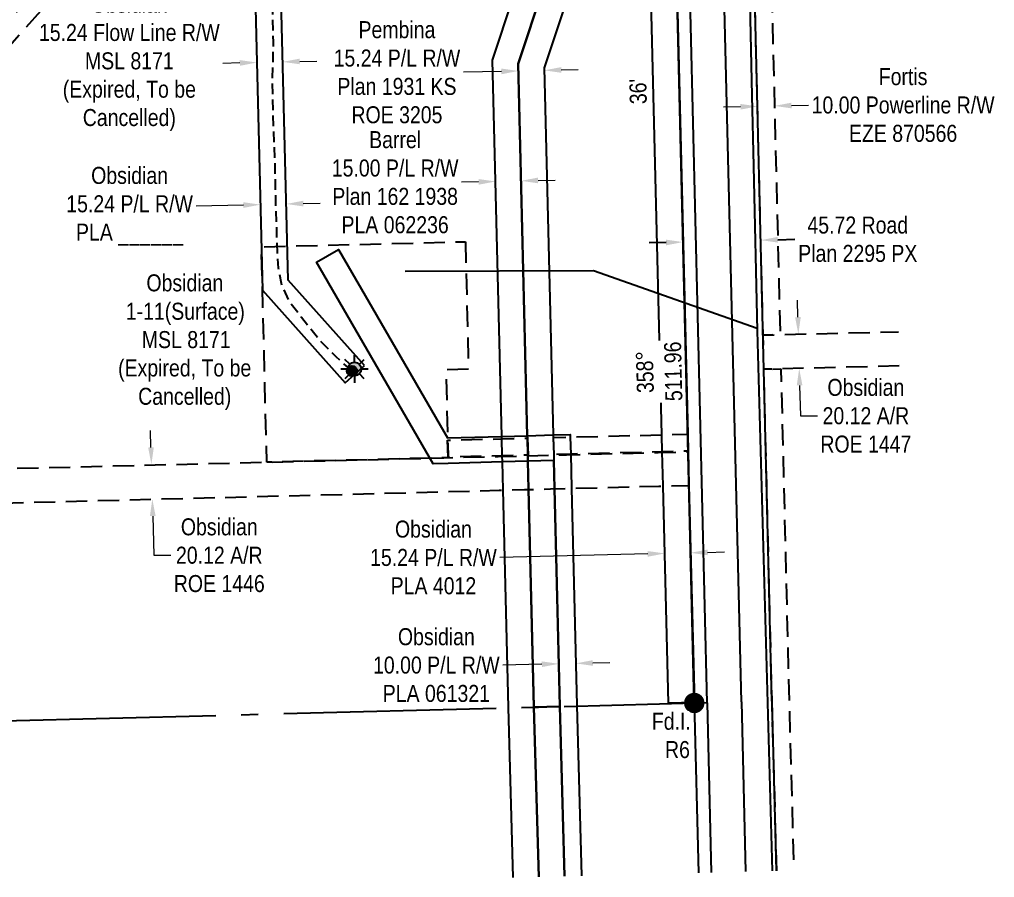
# Model space of a CAD drawing. Extents: x 616083 to 623979, y 5886983 to 5891479.
# Drawn here: x 620298 to 620871, y 5887001 to 5887505 of the extents above; entities that cross this region are included whole.
import ezdxf

# ---------------------------------------------------------------- set-up
doc = ezdxf.new("R2010")
doc.units = 0
doc.header["$LTSCALE"] = 5
doc.header["$PDSIZE"] = 0.5
for name, pattern in [('foc-ACCESSROAD', [3.75, 2.5, -1.25]), ('foc-FLOWLINE', [3.75, 2.5, -1.25]), ('foc-QUARTERLINE', [33, 25, -3, 2, -3]), ('UG_PIPE', [1.875, 1.25, -0.625])]:
    doc.linetypes.add(name, pattern=pattern)
doc.layers.get('Defpoints').update_dxf_attribs({"color": 9})
for name, color, linetype in [('AS-PIPE-UG', 44, 'UG_PIPE'), ('AS-POWER', 104, 'foc-POWER'), ('AS-SYMBOL', 7, 'Continuous'), ('C-RW', 13, 'Continuous'), ('C-WS', 13, 'foc-ACCESSROAD'), ('C-WS-S', 8, 'Continuous'), ('DAB_APPL', 7, 'Continuous'), ('F-EZE', 190, 'foc-FLOWLINE'), ('F-RW', 190, 'Continuous'), ('L-BD', 7, 'Continuous'), ('L-MON', 1, 'Continuous'), ('L-QSEC', 8, 'foc-QUARTERLINE'), ('L-SEC', 7, 'Continuous'), ('L-TITLEDB', 4, 'Continuous'), ('L-TITLEDB-T', 4, 'Continuous')]:
    doc.layers.add(name, color=color, linetype=linetype)
for name, color, linetype, lineweight in [('C-AR-T', 13, 'Continuous', 9), ('C-RW-T', 13, 'Continuous', 9), ('C-WS-T', 13, 'Continuous', 9), ('F-EZE-T', 190, 'Continuous', 9), ('F-RW-T', 190, 'Continuous', 9)]:
    doc.layers.add(name, color=color, linetype=linetype, lineweight=lineweight)
doc.styles.add('80CG', font='ARIALN.TTF', dxfattribs={"height": 10})
doc.styles.add('80L', font='ARIALN.TTF', dxfattribs={"height": 10})
doc.styles.add('foc-LtypeFont', font='ARIALN.TTF', dxfattribs={"height": 7.35})
doc.linetypes.add('foc-POWER', pattern='A,6,-1,["P",foc-LtypeFont,S=0.2,R=0,X=-0.625,Y=-0.75],-1.24,4', length=12.24)
doc.dimstyles.new('Compass 5 000', dxfattribs={"dimscale": 5, "dimtxt": 9, "dimasz": 2, "dimexe": 0.2, "dimexo": 0.0625, "dimgap": 0.5, "dimtad": 0, "dimtih": 1, "dimtoh": 1, "dimzin": 0, "dimdsep": 46, "dimtxsty": '80CG', "dimcen": 0.1, "dimse1": 1, "dimse2": 1, "dimclrd": 256, "dimclrt": 256, "dimaunit": 1, "dimadec": 4, "dimazin": 0, "dimtfac": 0.06, "dimtofl": 0, "dimtmove": 0, "dimatfit": 1, "dimfxl": 0.2, "dimtolj": 1, "dimtzin": 0, "dimlwd": -1, "dimarcsym": 0})

# ---------------------------------------------------------------- blocks, each defined once
blk = doc.blocks.new('RISER')
h = blk.add_hatch(color=255)
h.dxf.hatch_style = 1
edge = h.paths.add_edge_path()
edge.add_arc((0, 0), 0.7, 0, 360)
blk.add_hatch(color=13).paths.add_polyline_path([(0.58, -0.15), (-0.58, -0.15, 0.774597)])
at = {"color": 13}
blk.add_line((-0.58, -0.15), (0.58, -0.15), dxfattribs=at)
blk.add_circle((0, 0), 0.6, dxfattribs=at)
blk = doc.blocks.new('GAS')
h = blk.add_hatch(color=255)
h.dxf.hatch_style = 1
edge = h.paths.add_edge_path()
edge.add_arc((0, 0), 0.9, 0, 360)
for p, q in [((0, 0.81), (0, 1.62)), ((-0.81, 0), (-1.62, 0)), ((-0.57, 0.57), (-1.14, 1.14)), ((0.57, 0.57), (1.14, 1.14)), ((1.62, 0), (0.81, 0)), ((-0.57, -0.57), (-1.14, -1.14)), ((0, -0.81), (0, -1.62)), ((1.14, -1.14), (0.57, -0.57))]:
    blk.add_line(p, q)
blk.add_circle((0, 0), 0.8)
blk = doc.blocks.new('fdia')
at = {"color": 255, "const_width": 1}
blk.add_lwpolyline([(-0.5, 0, 1), (0.5, 0, 1)], format="xyb", close=True, dxfattribs=at)
blk = doc.blocks.new('Fdiaa')
blk.add_blockref('fdia', (0, 0))
blk = doc.blocks.new('fdib')
at = {"color": 1, "const_width": 1.6}
blk.add_lwpolyline([(-0.4, 0, 1), (0.4, 0, 1)], format="xyb", close=True, dxfattribs=at)
at = {"color": 1}
blk.add_circle((0, 0), 0.8, dxfattribs=at)
blk = doc.blocks.new('Fdibb')
blk.add_blockref('fdib', (0, 0))
blk = doc.blocks.new('fdicc')
for name in ['Fdibb', 'Fdiaa']:
    blk.add_blockref(name, (0, 0))
blk = doc.blocks.new('FDI')
blk.add_blockref('fdicc', (0, 0))
blk = doc.blocks.new('*D423')
at = {"layer": 'Defpoints', "color": 0, "transparency": 16777216}
for p in [(620591.49, 5887475.13), (620591.98, 5887455.31), (620607.21, 5887455.68)]:
    blk.add_point(p, dxfattribs=at)
at = {"layer": 'F-RW-T', "transparency": 16777216}
for p, q in [((620616.72, 5887475.75), (620626.72, 5887475.99)), ((620581.49, 5887474.89), (620559.15, 5887474.34))]:
    blk.add_line(p, q, dxfattribs=at)
for points in [[(620581.45, 5887476.55), (620581.53, 5887473.22), (620591.49, 5887475.13)], [(620616.68, 5887477.41), (620616.76, 5887474.08), (620606.73, 5887475.5)]]:
    blk.add_solid(points, dxfattribs=at)
at = {"layer": 'F-RW-T', "transparency": 16777216, "insert": (620520.07, 5887474.34), "char_height": 10, "attachment_point": 5, "style": '80CG'}
blk.add_mtext('\\A1;Pembina\\P15.24 P/L R/W\\PPlan 1931 KS\\PROE 3205', dxfattribs=at)
blk = doc.blocks.new('*D424')
at = {"layer": 'Defpoints', "color": 0, "transparency": 16777216}
for p in [(620688.19, 5887379.43), (620733.9, 5887380.55), (620734.02, 5887375.67)]:
    blk.add_point(p, dxfattribs=at)
at = {"layer": 'L-TITLEDB-T', "transparency": 16777216}
for p, q in [((620678.31, 5887374.31), (620668.32, 5887374.06)), ((620744.02, 5887375.92), (620754.01, 5887376.16))]:
    blk.add_line(p, q, dxfattribs=at)
for points in [[(620678.27, 5887375.97), (620678.35, 5887372.64), (620688.31, 5887374.55)], [(620743.98, 5887377.58), (620744.06, 5887374.25), (620734.02, 5887375.67)]]:
    blk.add_solid(points, dxfattribs=at)
at = {"layer": 'L-TITLEDB-T', "transparency": 16777216, "insert": (620791.07, 5887376.16), "char_height": 10, "attachment_point": 5, "style": '80CG'}
blk.add_mtext('\\A1;45.72 Road\\PPlan 2295 PX', dxfattribs=at)
blk = doc.blocks.new('*D425')
at = {"layer": 'Defpoints', "color": 0, "transparency": 16777216}
for p in [(620732.08, 5887454.69), (620742.08, 5887454.93), (620742.09, 5887454.59)]:
    blk.add_point(p, dxfattribs=at)
at = {"layer": 'F-EZE-T', "transparency": 16777216}
for p, q in [((620722.09, 5887454.1), (620712.09, 5887453.85)), ((620752.09, 5887454.83), (620762.08, 5887455.07))]:
    blk.add_line(p, q, dxfattribs=at)
for points in [[(620722.05, 5887455.76), (620722.13, 5887452.43), (620732.09, 5887454.34)], [(620752.05, 5887456.5), (620752.13, 5887453.16), (620742.09, 5887454.59)]]:
    blk.add_solid(points, dxfattribs=at)
at = {"layer": 'F-EZE-T', "transparency": 16777216, "insert": (620817.72, 5887455.07), "char_height": 10, "attachment_point": 5, "style": '80CG'}
blk.add_mtext('\\A1;Fortis\\P10.00 Powerline R/W\\PEZE 870566', dxfattribs=at)
blk = doc.blocks.new('*D426')
at = {"layer": 'C-AR-T', "transparency": 16777216}
for p, q in [((620375.42, 5887253.81), (620375.16, 5887263.81)), ((620376.45, 5887213.5), (620377.05, 5887190.4)), ((620377.05, 5887190.4), (620387.05, 5887190.4))]:
    blk.add_line(p, q, dxfattribs=at)
for points in [[(620377.08, 5887253.86), (620373.75, 5887253.77), (620375.67, 5887243.82)], [(620378.12, 5887213.55), (620374.79, 5887213.46), (620376.2, 5887223.5)]]:
    blk.add_solid(points, dxfattribs=at)
at = {"layer": 'Defpoints', "color": 0, "transparency": 16777216}
for p in [(620366.45, 5887243.58), (620366.97, 5887223.26), (620376.2, 5887223.5)]:
    blk.add_point(p, dxfattribs=at)
at = {"layer": 'C-AR-T', "transparency": 16777216, "insert": (620415.58, 5887190.4), "char_height": 10, "attachment_point": 5, "style": '80CG'}
blk.add_mtext('\\A1;Obsidian\\P20.12 A/R\\PROE 1446', dxfattribs=at)
blk = doc.blocks.new('*D428')
at = {"layer": 'C-RW-T', "transparency": 16777216}
for p, q in [((620429.76, 5887396.31), (620401.93, 5887395.62)), ((620464.99, 5887397.19), (620474.98, 5887397.44))]:
    blk.add_line(p, q, dxfattribs=at)
for points in [[(620429.72, 5887397.98), (620429.8, 5887394.65), (620439.75, 5887396.56)], [(620464.94, 5887398.85), (620465.03, 5887395.52), (620454.99, 5887396.94)]]:
    blk.add_solid(points, dxfattribs=at)
at = {"layer": 'Defpoints', "color": 0, "transparency": 16777216}
for p in [(620438.6, 5887442.94), (620453.84, 5887443.31), (620439.75, 5887396.56)]:
    blk.add_point(p, dxfattribs=at)
at = {"layer": 'C-RW-T', "transparency": 16777216, "insert": (620362.84, 5887395.62), "char_height": 10, "attachment_point": 5, "style": '80CG'}
blk.add_mtext('\\A1;Obsidian\\P15.24 P/L R/W\\PPLA ______', dxfattribs=at)
blk = doc.blocks.new('*D429')
at = {"layer": 'C-RW-T', "transparency": 16777216}
for p, q in [((620605.27, 5887126.37), (620582.32, 5887125.81)), ((620635.26, 5887127.1), (620645.26, 5887127.34))]:
    blk.add_line(p, q, dxfattribs=at)
for points in [[(620605.23, 5887128.03), (620605.31, 5887124.7), (620615.27, 5887126.61)], [(620635.22, 5887128.76), (620635.3, 5887125.43), (620625.26, 5887126.85)]]:
    blk.add_solid(points, dxfattribs=at)
at = {"layer": 'Defpoints', "color": 0, "transparency": 16777216}
for p in [(620614.78, 5887146.66), (620624.78, 5887146.91), (620615.27, 5887126.61)]:
    blk.add_point(p, dxfattribs=at)
at = {"layer": 'C-RW-T', "transparency": 16777216, "insert": (620543.24, 5887125.81), "char_height": 10, "attachment_point": 5, "style": '80CG'}
blk.add_mtext('\\A1;Obsidian\\P10.00 P/L R/W\\PPLA 061321', dxfattribs=at)
blk = doc.blocks.new('*D431')
at = {"layer": 'C-AR-T', "transparency": 16777216}
for p, q in [((620755.88, 5887330.4), (620755.63, 5887340.39)), ((620756.86, 5887290.28), (620757.3, 5887272.39)), ((620757.3, 5887272.39), (620767.3, 5887272.39))]:
    blk.add_line(p, q, dxfattribs=at)
for points in [[(620757.54, 5887330.44), (620754.21, 5887330.36), (620756.12, 5887320.4)], [(620758.52, 5887290.32), (620755.19, 5887290.24), (620756.61, 5887300.27)]]:
    blk.add_solid(points, dxfattribs=at)
at = {"layer": 'Defpoints', "color": 0, "transparency": 16777216}
for p in [(620762.85, 5887320.56), (620756.61, 5887300.27), (620763.34, 5887300.44)]:
    blk.add_point(p, dxfattribs=at)
at = {"layer": 'C-AR-T', "transparency": 16777216, "insert": (620795.83, 5887272.39), "char_height": 10, "attachment_point": 5, "style": '80CG'}
blk.add_mtext('\\A1;Obsidian\\P20.12 A/R\\PROE 1447', dxfattribs=at)
blk = doc.blocks.new('*D439')
at = {"layer": 'Defpoints', "color": 0, "transparency": 16777216}
for p in [(620577.96, 5887414.66), (620592.96, 5887415.03), (620578.07, 5887410.18)]:
    blk.add_point(p, dxfattribs=at)
at = {"layer": 'F-RW-T', "transparency": 16777216}
for p, q in [((620568.07, 5887409.93), (620558.07, 5887409.69)), ((620603.07, 5887410.79), (620613.06, 5887411.03))]:
    blk.add_line(p, q, dxfattribs=at)
for points in [[(620603.03, 5887412.46), (620603.11, 5887409.12), (620593.07, 5887410.54)], [(620568.03, 5887411.6), (620568.11, 5887408.27), (620578.07, 5887410.18)]]:
    blk.add_solid(points, dxfattribs=at)
at = {"layer": 'F-RW-T', "transparency": 16777216, "insert": (620518.99, 5887409.69), "char_height": 10, "attachment_point": 5, "style": '80CG'}
blk.add_mtext('\\A1;Barrel\\P15.00 P/L R/W\\PPlan 162 1938\\PPLA 062236', dxfattribs=at)
blk = doc.blocks.new('*D445')
at = {"layer": 'C-RW-T', "transparency": 16777216}
for p, q in [((620667.55, 5887191.23), (620580.6, 5887189.08)), ((620702.76, 5887192.1), (620712.76, 5887192.35))]:
    blk.add_line(p, q, dxfattribs=at)
for points in [[(620667.51, 5887192.9), (620667.59, 5887189.57), (620677.55, 5887191.48)], [(620702.72, 5887193.77), (620702.8, 5887190.44), (620692.76, 5887191.86)]]:
    blk.add_solid(points, dxfattribs=at)
at = {"layer": 'Defpoints', "color": 0, "transparency": 16777216}
for p in [(620677.55, 5887191.48), (620677.59, 5887189.7), (620692.81, 5887190.08)]:
    blk.add_point(p, dxfattribs=at)
at = {"layer": 'C-RW-T', "transparency": 16777216, "insert": (620541.52, 5887189.08), "char_height": 10, "attachment_point": 5, "style": '80CG'}
blk.add_mtext('\\A1;Obsidian\\P15.24 P/L R/W\\PPLA 4012', dxfattribs=at)
blk = doc.blocks.new('*D482')
at = {"layer": 'C-RW-T', "transparency": 16777216}
for p, q in [((620462.91, 5887480.73), (620472.91, 5887480.97)), ((620427.68, 5887479.85), (620417.69, 5887479.6))]:
    blk.add_line(p, q, dxfattribs=at)
for points in [[(620427.64, 5887481.52), (620427.72, 5887478.18), (620437.68, 5887480.1)], [(620462.87, 5887482.39), (620462.95, 5887479.06), (620452.91, 5887480.48)]]:
    blk.add_solid(points, dxfattribs=at)
at = {"layer": 'Defpoints', "color": 0, "transparency": 16777216}
for p in [(620437.68, 5887480.1), (620438.18, 5887459.85), (620453.42, 5887460.23)]:
    blk.add_point(p, dxfattribs=at)
at = {"layer": 'C-RW-T', "transparency": 16777216, "insert": (620362.69, 5887479.6), "char_height": 10, "attachment_point": 5, "style": '80CG'}
blk.add_mtext('\\A1;Obsidian\\P15.24 Flow Line R/W\\PMSL 8171\\P(Expired, To be\\PCancelled)', dxfattribs=at)

msp = doc.modelspace()

# ---------------------------------------------------------------- linework, layer by layer
at = {"layer": 'AS-PIPE-UG', "flags": 128}
msp.add_lwpolyline([(620493.396, 5887298.744), (620491.616, 5887300.563), (620484.347, 5887307.037), (620474.791, 5887316.66), (620469.328, 5887323.483), (620463.944, 5887330.143), (620456.646, 5887339.753), (620452.073, 5887350.165), (620450.413, 5887359.168), (620449.773, 5887367.564), (620449.363, 5887382.435), (620448.848, 5887396.709), (620448.352, 5887423.784), (620447.223, 5887450.538), (620446.904, 5887467.96), (620447.432, 5887492.048), (620446.835, 5887515.755), (620448.032, 5887542.972), (620447.894, 5887578.847), (620446.493, 5887603.605), (620444.668, 5887621.865), (620443.176, 5887634.454), (620442.603, 5887641.187), (620443.004, 5887649.332), (620444.298, 5887655.247), (620449.126, 5887666.702), (620454.915, 5887677.009), (620462.3, 5887686.551), (620468.734, 5887694.371), (620475.646, 5887702.934), (620476.39, 5887703.729), (620487.416, 5887718.614), (620497.058, 5887731.358)], dxfattribs=at)
at = {"layer": 'AS-POWER'}
for points in [[(620740.993, 5887004.878), (620732.109, 5887322.424), (620729.938, 5887419.257), (620729.012, 5887460.626), (620723.559, 5887713.054), (620717.069, 5887948.457), (620715.732, 5888000.228), (620715.509, 5888008.837)], [(620524.872, 5887357.492), (620635.707, 5887357.832), (620731.964, 5887323.941)]]:
    msp.add_lwpolyline(points, dxfattribs=at)
at = {"layer": 'C-RW', "flags": 128}
msp.add_lwpolyline([(620500.953, 5887301.996), (620456.101, 5887352.177), (620448.887, 5887642.63), (620476.426, 5887695.279), (620480.687, 5887736.306), (620433.554, 5887646.197), (620441.005, 5887346.198), (620489.59, 5887291.84)], close=True, dxfattribs=at)
for points in [[(620682.476, 5887614.228), (620691.076, 5887261.599), (620691.321, 5887251.595), (620691.811, 5887231.634), (620694.97, 5887103.799), (620694.97, 5887103.799), (620679.727, 5887103.408), (620676.566, 5887231.25), (620676.075, 5887251.22), (620675.829, 5887261.222), (620667.27, 5887612.286)], [(620618.649, 5887001.761), (620615.875, 5887101.772), (620612.759, 5887229.595), (620612.354, 5887246.179), (620597.101, 5887245.745), (620582.099, 5887245.316), (620550.228, 5887244.406), (620541.354, 5887244.154), (620539.216, 5887247.847), (620472.733, 5887362.726), (620485.711, 5887370.238), (620501.37, 5887343.181), (620549.786, 5887259.409), (620581.732, 5887260.306), (620596.735, 5887260.735), (620611.986, 5887261.17), (620621.982, 5887261.454), (620622.02, 5887259.896), (620622.264, 5887249.894), (620622.752, 5887229.853), (620625.862, 5887102.355), (620625.871, 5887102.028), (620628.625, 5887002.015)]]:
    msp.add_lwpolyline(points, dxfattribs=at)
at = {"layer": 'C-WS', "flags": 128}
for points in [[(620422.236, 5887636.557), (620156.18, 5887336.124), (620158.571, 5887238.132), (620440.955, 5887245.089), (620536.804, 5887247.452), (620547.614, 5887247.718), (620579.599, 5887248.506), (620594.603, 5887248.877), (620609.857, 5887249.253), (620619.851, 5887249.499), (620673.663, 5887250.825), (620691.329, 5887251.27), (620691.803, 5887231.3), (620674.154, 5887230.855), (620620.34, 5887229.458), (620610.347, 5887229.2), (620595.094, 5887228.807), (620580.09, 5887228.42), (620159.072, 5887217.587), (620159.282, 5887208.982), (620032.142, 5887205.881), (620029.039, 5887333.021), (620142.454, 5887335.788), (620415.137, 5887643.786), (620421.89, 5887651.415), (620422.236, 5887636.557)], [(620560.312, 5887374.754), (620562.171, 5887299.791), (620548.867, 5887299.461), (620550.148, 5887247.796), (620443.511, 5887245.152), (620440.867, 5887351.79), (620440.371, 5887371.78)]]:
    msp.add_lwpolyline(points, close=True, dxfattribs=at)
msp.add_lwpolyline([(620815.469, 5887301.715), (620745.874, 5887300.012), (620735.871, 5887299.767), (620735.379, 5887319.893), (620745.381, 5887320.137), (620814.977, 5887321.84)], dxfattribs=at)
at = {"layer": 'DAB_APPL', "flags": 128}
msp.add_lwpolyline([(620603.409, 5887001.372), (620600.639, 5887101.144), (620615.881, 5887101.535), (620618.649, 5887001.761)], dxfattribs=at)
at = {"layer": 'F-EZE', "flags": 128}
for points in [[(620738.145, 5887615.766), (620745.381, 5887320.137), (620735.379, 5887319.893), (620728.143, 5887615.515), (620727.776, 5887630.52), (620727.551, 5887640.17), (620727.306, 5887650.558), (620737.524, 5887643.724), (620737.779, 5887630.749), (620738.145, 5887615.766)], [(620596.895, 5887259.268), (620597.14, 5887249.265), (620582.136, 5887248.895), (620550.141, 5887248.106), (620549.876, 5887258.108), (620581.891, 5887258.898), (620596.895, 5887259.268)], [(620691.077, 5887261.589), (620691.321, 5887251.595), (620676.2, 5887251.213), (620622.389, 5887249.887), (620612.395, 5887249.641), (620612.148, 5887259.644), (620622.145, 5887259.89), (620675.954, 5887261.216), (620691.077, 5887261.589)]]:
    msp.add_lwpolyline(points, close=True, dxfattribs=at)
msp.add_lwpolyline([(620743.438, 5887004.94), (620740.642, 5887104.849), (620737.516, 5887232.586), (620737.023, 5887252.712), (620735.871, 5887299.767), (620745.874, 5887300.012), (620750.646, 5887105.076), (620753.44, 5887005.195)], dxfattribs=at)
at = {"layer": 'F-RW', "flags": 128}
for points in [[(620588.406, 5887000.99), (620585.629, 5887100.998), (620582.502, 5887228.815), (620582.099, 5887245.316), (620582.011, 5887248.901), (620581.766, 5887258.904), (620581.732, 5887260.306), (620576.32, 5887481.551), (620624.755, 5887627.607)], [(620651.896, 5887613.362), (620606.686, 5887477.029), (620611.986, 5887261.17), (620612.023, 5887259.651), (620612.27, 5887249.648), (620612.354, 5887246.179), (620612.759, 5887229.595), (620615.881, 5887101.535), (620615.881, 5887101.535), (620600.639, 5887101.144), (620597.506, 5887229.202), (620597.101, 5887245.745), (620597.015, 5887249.272), (620596.771, 5887259.275), (620596.735, 5887260.735), (620591.389, 5887479.307), (620635.692, 5887612.902)], [(620635.692, 5887612.902), (620591.389, 5887479.307), (620596.735, 5887260.735), (620596.771, 5887259.275), (620597.015, 5887249.272), (620597.101, 5887245.745), (620597.506, 5887229.202), (620600.632, 5887101.382), (620603.409, 5887001.372)]]:
    msp.add_lwpolyline(points, dxfattribs=at)
at = {"layer": 'L-QSEC', "flags": 128}
msp.add_lwpolyline([(619793.669, 5887080.143), (620702.548, 5887103.79)], dxfattribs=at)
at = {"layer": 'L-SEC', "flags": 128}
for points in [[(620722.625, 5887104.254), (620710.165, 5887615.883), (620702.981, 5887908.43), (620700.544, 5888008.46)], [(620702.511, 5887103.764), (620690.051, 5887615.393), (620682.867, 5887907.936), (620680.431, 5888007.955)], [(620702.511, 5887103.764), (620704.941, 5887003.96)], [(620722.625, 5887104.254), (620725.055, 5887004.472)]]:
    msp.add_lwpolyline(points, dxfattribs=at)
at = {"layer": 'L-TITLEDB', "flags": 128}
for points in [[(620740.619, 5887104.692), (620728.159, 5887616.321), (620720.975, 5887908.871), (620718.539, 5888008.913)], [(620694.913, 5887103.579), (620682.453, 5887615.208), (620675.269, 5887907.749), (620672.833, 5888007.764)], [(620694.913, 5887103.579), (620697.344, 5887003.766)], [(620740.619, 5887104.692), (620743.049, 5887004.931)]]:
    msp.add_lwpolyline(points, dxfattribs=at)

# ---------------------------------------------------------------- block references
at = {"layer": 'AS-SYMBOL', "xscale": 4.999999999999981, "yscale": 4.999999999999981, "zscale": 4.999999999999981}
msp.add_blockref('RISER', (620493.625, 5887298.735), dxfattribs=at)
at = {"layer": 'C-WS-S', "xscale": 4.999999999999981, "yscale": 4.999999999999981, "zscale": 4.999999999999981}
msp.add_blockref('GAS', (620495.107, 5887299.904), dxfattribs=at)
at = {"layer": 'L-MON', "xscale": 4.999999999999981, "yscale": 4.999999999999981, "zscale": 4.999999999999981}
msp.add_blockref('FDI', (620694.913, 5887103.579), dxfattribs=at)

# ---------------------------------------------------------------- texts
at = {"layer": 'C-WS-T', "insert": (620351.104, 5887355.565), "char_height": 10, "attachment_point": 1, "style": '80L'}
msp.add_mtext_dynamic_manual_height_columns('\\pi21.624;Obsidian\\P\\pi9.4858;1-11(Surface)\\P\\pi18.916;MSL 8171\\P\\pi4.9736;(Expired, To be\\P\\pi16.785;Cancelled)', width=87.08217, gutter_width=50, heights=[0], dxfattribs=at)

# ---------------------------------------------------------------- dimensions: what is measured, and where the dimension line sits
at = {"layer": 'C-AR-T'}
for base, p1, p2, angle, text, picture, middle in [((620756.614, 5887300.275), (620762.851, 5887320.565), (620763.343, 5887300.44), 271.402055, 'Obsidian\\P20.12 A/R\\PROE 1447', '*D431', (620795.83, 5887272.395)), ((620376.196, 5887223.499), (620366.446, 5887243.579), (620366.969, 5887223.262), 271.473925, 'Obsidian\\P20.12 A/R\\PROE 1446', '*D426', (620415.581, 5887190.403))]:
    dim = msp.add_linear_dim(base=base, p1=p1, p2=p2, angle=angle, text=text, dimstyle='Compass 5 000', dxfattribs=at)
    dim.commit()
    dim.dimension.update_dxf_attribs({"geometry": picture, "text_midpoint": middle, "dimtype": 161})
at = {"layer": 'C-RW-T'}
for base, p1, p2, angle, text, picture, middle in [((620437.679, 5887480.099), (620453.417, 5887460.23), (620438.182, 5887459.851), 181.422766, 'Obsidian\\P15.24 Flow Line R/W\\PMSL 8171\\P(Expired, To be\\PCancelled)', '*D482', (620362.685, 5887479.602)), ((620439.754, 5887396.56), (620453.837, 5887443.314), (620438.602, 5887442.936), 181.422766, 'Obsidian\\P15.24 P/L R/W\\PPLA ______', '*D428', (620362.844, 5887395.621)), ((620677.549, 5887191.482), (620692.806, 5887190.08), (620677.593, 5887189.704), 181.416276, 'Obsidian\\P15.24 P/L R/W\\PPLA 4012', '*D445', (620541.518, 5887189.085)), ((620615.269, 5887126.61), (620624.775, 5887146.908), (620614.78, 5887146.664), 181.396329, 'Obsidian\\P10.00 P/L R/W\\PPLA 061321', '*D429', (620543.236, 5887125.807))]:
    dim = msp.add_linear_dim(base=base, p1=p1, p2=p2, angle=angle, text=text, dimstyle='Compass 5 000', dxfattribs=at)
    dim.commit()
    dim.dimension.update_dxf_attribs({"geometry": picture, "text_midpoint": middle, "dimtype": 161})
at = {"layer": 'F-EZE-T'}
dim = msp.add_aligned_dim(p1=(620732.079, 5887454.687), p2=(620742.082, 5887454.932), distance=-0.346, text='Fortis\\P10.00 Powerline R/W\\PEZE 870566', dimstyle='Compass 5 000', dxfattribs=at)
dim.commit()
dim.dimension.update_dxf_attribs({"geometry": '*D425', "text_midpoint": (620817.719, 5887455.075)})
at = {"layer": 'F-RW-T'}
for base, p1, p2, angle, text, picture, middle in [((620591.491, 5887475.13), (620607.211, 5887455.678), (620591.976, 5887455.305), 181.401181, 'Pembina\\P15.24 P/L R/W\\PPlan 1931 KS\\PROE 3205', '*D423', (620520.066, 5887474.339)), ((620578.066, 5887410.178), (620592.961, 5887415.027), (620577.957, 5887414.66), 181.401258, 'Barrel\\P15.00 P/L R/W\\PPlan 162 1938\\PPLA 062236', '*D439', (620518.986, 5887409.689))]:
    dim = msp.add_linear_dim(base=base, p1=p1, p2=p2, angle=angle, text=text, dimstyle='Compass 5 000', dxfattribs=at)
    dim.commit()
    dim.dimension.update_dxf_attribs({"geometry": picture, "text_midpoint": middle, "dimtype": 161})
at = {"layer": 'L-TITLEDB-T'}
dim = msp.add_aligned_dim(p1=(620688.191, 5887379.429), p2=(620733.901, 5887380.547), distance=-4.878, text='45.72 Road\\PPlan 2295 PX', dimstyle='Compass 5 000', dxfattribs=at)
dim.commit()
dim.dimension.update_dxf_attribs({"geometry": '*D424', "text_midpoint": (620791.071, 5887376.161)})

# ---------------------------------------------------------------- next in the draw order: texts
at = {"layer": 'L-BD', "char_height": 9.9964, "attachment_point": 2, "rotation": 91.4067, "style": '80L', "bg_fill": 3, "box_fill_scale": 1.1, "bg_fill_color": 256, "bg_fill_transparency": 0}
for s, insert, width in [("36'", (620656.838, 5887462.969), 14.46727), ('358°\\P511.96 ', (620660.866, 5887298.014), 34.58286)]:
    msp.add_mtext(s, dxfattribs=dict(at, insert=insert, width=width))
at = {"layer": 'L-MON', "insert": (620668.887, 5887097.86), "char_height": 9.99643, "attachment_point": 1, "style": '80L', "bg_fill": 3, "box_fill_scale": 1.1, "bg_fill_color": 256, "bg_fill_transparency": 0}
msp.add_mtext_dynamic_manual_height_columns('\\pi1.0614;Fd.I.\\P\\pi8.8281;R6', width=22.03619, gutter_width=50, heights=[0], dxfattribs=at)

doc.saveas('drawing.dxf')
